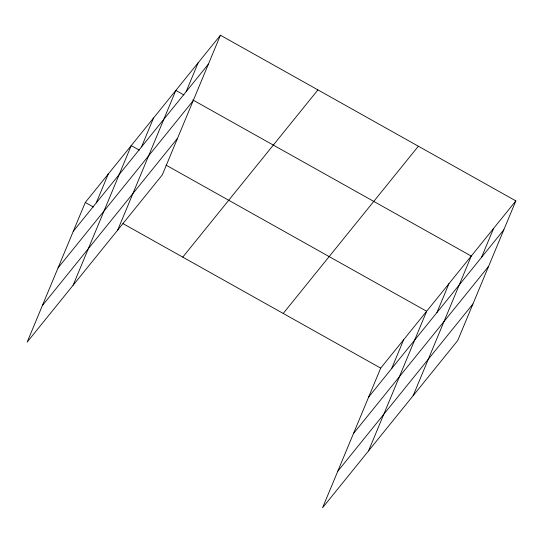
<?xml version="1.0" encoding="UTF-8"?>
<svg xmlns="http://www.w3.org/2000/svg" width="543" height="543" viewBox="0 0 543 543"><rect width="100%" height="100%" fill="white"/><g stroke="black" fill="none" stroke-linecap="round" stroke-linejoin="round"><path stroke-width="0.81" d="M220.431 35.227L85.285 202.464L27.15 342.117L162.303 174.88L220.431 35.227L515.85 200.883L457.715 340.536L322.569 507.773L380.697 368.12L515.85 200.883M96.233 202.926L108.261 174.031M73.101 285.258L131.236 145.605L139.361 150.16M141.506 146.902L153.533 118.007M117.702 230.069L175.837 90.416L183.955 94.971M186.106 91.719L198.134 62.825M391.646 368.582L403.673 339.687M368.521 450.914L426.649 311.254L165.948 165.072M436.925 312.558L448.952 283.663M413.121 395.725L471.249 256.072L192.819 99.939M481.526 257.368L493.553 228.474M73.257 231.359L208.403 64.122M58.04 267.909L193.193 100.672M42.368 305.566L177.513 138.329M182.767 257.131L317.92 89.894M283.208 313.454L418.361 146.216M368.67 397.008L503.823 229.777M353.459 433.558L488.605 266.328M337.78 471.222L472.933 303.985M85.285 202.464L93.403 207.019M122.949 223.587L380.697 368.12"/></g></svg>
